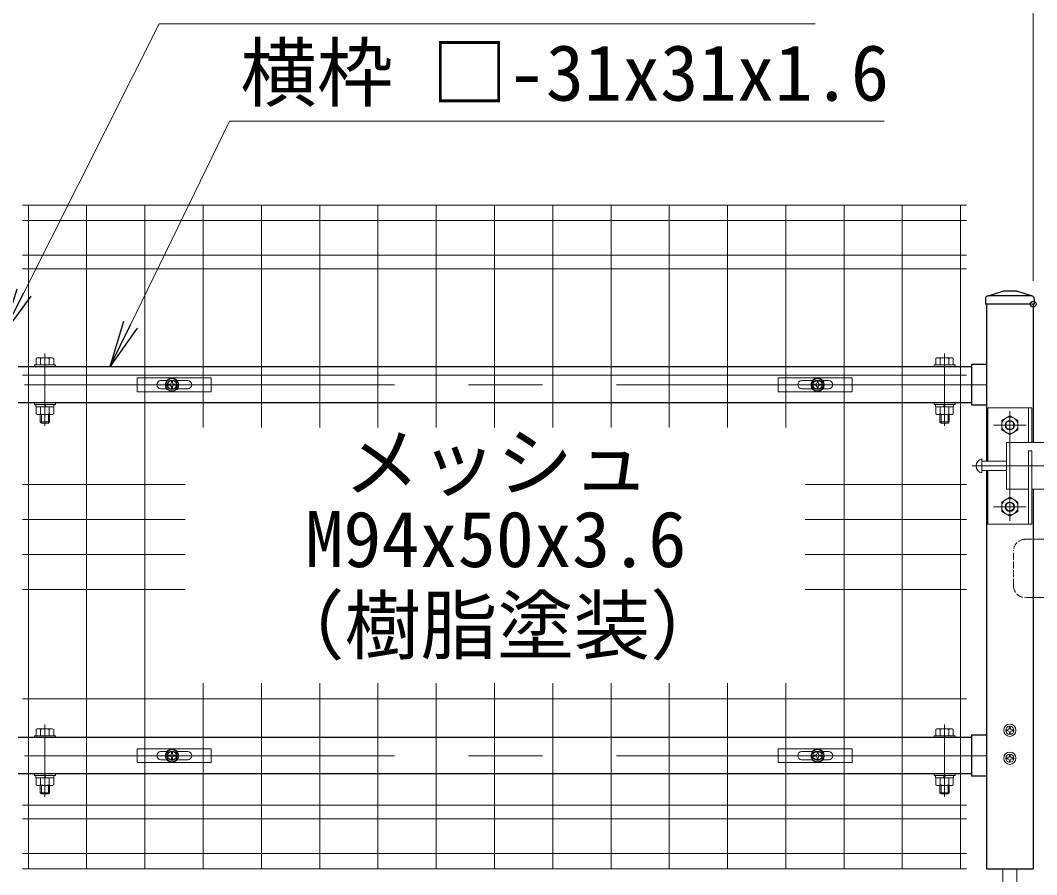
# Model space of a CAD drawing. Units: millimetres, scale not verified. Extents: x -4200 to 4200, y -2970 to 2970.
# Drawn here: x 299 to 1171, y 72 to 806 of the extents above; entities that cross this region are included whole.
import ezdxf
from ezdxf.enums import TextEntityAlignment as Align

# ---------------------------------------------------------------- set-up
doc = ezdxf.new("R2010")
doc.units = ezdxf.units.MM
doc.header["$LTSCALE"] = 10
doc.header["$PDMODE"] = 32
doc.header["$PDSIZE"] = 5
doc.linetypes.add('DASHED', pattern=[7.5, 6, -1.5])
doc.linetypes.add('USER1', pattern=[50.8, 31.75, -6.35, 6.35, -6.35])
for name, color, linetype, lineweight in [('0-1_D-STR-DIM', 7, 'Continuous', 13), ('0-3_Defpoints', 6, 'Continuous', 25), ('0-5_D-STR1', 1, 'Continuous', 25), ('0-6_D-BMK', 2, 'USER1', 13), ('0-7_D-STR-TXT', 7, 'Continuous', 13), ('0-8_D-STR3', 3, 'Continuous', 13), ('0-B_D-STR2', 7, 'Continuous', 13)]:
    doc.layers.add(name, color=color, linetype=linetype, lineweight=lineweight)
doc.layers.add('0-2_0', color=7, linetype='Continuous')
doc.styles.add('ＭＳ ゴシック', font='')
doc.styles.get('ＭＳ ゴシック').set_extended_font_data('MS Gothic')

# ---------------------------------------------------------------- blocks, each defined once
blk = doc.blocks.new('A$Cc5bff5c2')
at = {"layer": '0-8_D-STR3'}
for p, q in [((-297.7, 60), (337.3, 60)), ((-297.7, -60), (-297.7, 60)), ((-95.2, 35), (-45.6, 35)), ((-18.5, 4.2), (-31.5, 3.9)), ((-31.5, 3.9), (-31.5, -4)), ((-4, 31.5), (-4.2, 18.5)), ((-4, 31.5), (4, 31.5)), ((4, 31.5), (4.2, 18.5)), ((18.5, 4.2), (31.5, 3.9)), ((31.5, 3.9), (31.5, -4)), ((45.6, 35), (134.8, 35)), ((-95.2, -35), (-45.6, -35)), ((-18.5, -4.2), (-31.5, -4)), ((-4, -31.5), (-4.2, -18.5)), ((18.5, -4.2), (31.5, -4)), ((45.6, -35), (134.8, -35))]:
    blk.add_line(p, q, dxfattribs=at)
for points in [[(-297.7, -60), (337.3, -60), (337.3, 60)], [(-4, -31.5), (4, -31.5), (4.2, -18.5)]]:
    blk.add_lwpolyline(points, dxfattribs=at)
for radius in [57.5, 52.5]:
    blk.add_circle((0, 0), radius, dxfattribs=at)
for centre, radius, start, end in [((-95.2, 0), 35, 90, 270), ((-19.1, 19), 14.9, 270, 0), ((19.1, 19), 14.9, 180, 270), ((134.8, 0), 35, 270, 90), ((-19.1, -19), 14.9, 0, 90), ((19.1, -19), 14.9, 90, 180)]:
    blk.add_arc(centre, radius, start, end, dxfattribs=at)
blk = doc.blocks.new('A$C5ba32ecb')
at = {"layer": '0-8_D-STR3'}
for p, q in [((-337.5, 60), (297.5, 60)), ((-337.5, -60), (-337.5, 60)), ((-135, 35), (-45.6, 35)), ((-18.5, 4.2), (-31.5, 3.9)), ((-31.5, 3.9), (-31.5, -4)), ((-4, 31.5), (-4.2, 18.5)), ((-4, 31.5), (4, 31.5)), ((4, 31.5), (4.2, 18.5)), ((18.5, 4.2), (31.5, 3.9)), ((31.5, 3.9), (31.5, -4)), ((45.6, 35), (95, 35)), ((-135, -35), (-45.6, -35)), ((-18.5, -4.2), (-31.5, -4)), ((-4, -31.5), (-4.2, -18.5)), ((18.5, -4.2), (31.5, -4)), ((45.6, -35), (95, -35))]:
    blk.add_line(p, q, dxfattribs=at)
for points in [[(-337.5, -60), (297.5, -60), (297.5, 60)], [(-4, -31.5), (4, -31.5), (4.2, -18.5)]]:
    blk.add_lwpolyline(points, dxfattribs=at)
for radius in [57.5, 52.5]:
    blk.add_circle((0, 0), radius, dxfattribs=at)
for centre, radius, start, end in [((-135, 0), 35, 90, 270), ((-19.1, 19), 14.9, 270, 0), ((19.1, 19), 14.9, 180, 270), ((95, 0), 35, 270, 90), ((-19.1, -19), 14.9, 0, 90), ((19.1, -19), 14.9, 90, 180)]:
    blk.add_arc(centre, radius, start, end, dxfattribs=at)
blk = doc.blocks.new('A$C85983226')
at = {"layer": '0-6_D-BMK'}
for p, q in [((-70, 0), (554, 0)), ((-70, -300), (554, -300))]:
    blk.add_line(p, q, dxfattribs=at)
at = {"layer": '0-8_D-STR3', "linetype": 'DASHED'}
for p, q in [((-268, 100), (-200, 100)), ((-368, -300), (-368, 0)), ((-200, -400), (-268, -400))]:
    blk.add_line(p, q, dxfattribs=at)
at = {"layer": '0-8_D-STR3'}
for p, q in [((-200, 100), (0, 100)), ((0, 100), (0, -400)), ((400, 100), (400, -400)), ((432, 100), (400, 100)), ((432, 100), (432, -400)), ((-31.3, 51.8), (-16, 51.8)), ((-16, 62.5), (-16, -62.5)), ((-16, 62.5), (0, 62.5)), ((-16, 51.8), (-16, -51.8)), ((0, 62.5), (0, -62.5)), ((432, 62.5), (432, -62.5)), ((432, 62.5), (448, 62.5)), ((448, 62.5), (448, -62.5)), ((448, 8), (463.8, -1.1)), ((448, 1.1), (463.8, -8)), ((463.8, 57.5), (463.8, -57.5)), ((505.6, 57.5), (463.8, 57.5)), ((505.6, 29.1), (463.8, 29.1)), ((513.8, 43.3), (513.8, -43.3)), ((527, 30), (513.8, 30)), ((534, 23), (513.8, 23)), ((527, -30), (527, 30)), ((534, 23), (527, 30)), ((534, -23), (534, 23)), ((-31.6, -51.8), (-16, -51.8)), ((-16, -62.5), (0, -62.5)), ((432, -62.5), (448, -62.5)), ((505.6, -29.1), (463.8, -29.1)), ((505.6, -57.5), (463.8, -57.5)), ((534, -23), (513.8, -23)), ((527, -30), (513.8, -30)), ((534, -23), (527, -30)), ((-31.3, -248.2), (-16, -248.2)), ((-16, -237.5), (-16, -362.5)), ((-16, -237.5), (0, -237.5)), ((-16, -248.2), (-16, -351.8)), ((0, -237.5), (0, -362.5)), ((432, -237.5), (432, -362.5)), ((432, -237.5), (448, -237.5)), ((448, -237.5), (448, -362.5)), ((463.8, -242.5), (463.8, -357.5)), ((505.6, -242.5), (463.8, -242.5)), ((513.8, -256.7), (513.8, -343.3)), ((448, -292), (463.8, -301.1)), ((448, -298.9), (463.8, -308)), ((505.6, -270.9), (463.8, -270.9)), ((505.6, -329.1), (463.8, -329.1)), ((527, -270), (513.8, -270)), ((534, -277), (513.8, -277)), ((534, -323), (513.8, -323)), ((527, -330), (513.8, -330)), ((527, -330), (527, -270)), ((534, -277), (527, -270)), ((534, -323), (527, -330)), ((534, -323), (534, -277)), ((-200, -400), (0, -400)), ((-31.6, -351.8), (-16, -351.8)), ((-16, -362.5), (0, -362.5)), ((432, -400), (400, -400)), ((432, -362.5), (448, -362.5)), ((505.6, -357.5), (463.8, -357.5))]:
    blk.add_line(p, q, dxfattribs=at)
for points in [[(448, -61), (463.8, -61), (463.8, 61), (448, 61)], [(448, -361), (463.8, -361), (463.8, -239), (448, -239)]]:
    blk.add_lwpolyline(points, close=True, dxfattribs=at)
at = {"layer": '0-8_D-STR3', "linetype": 'DASHED'}
for centre, start, end in [((-268, 0), 90, 180), ((-268, -300), 180, 270)]:
    blk.add_arc(centre, 100, start, end, dxfattribs=at)
at = {"layer": '0-8_D-STR3'}
for centre, radius, start, end in [((85, -0.7), 140, 163.92714, 195.41383), ((-31.3, 32.8), 19, 90, 163.92714), ((497.4, 43.3), 16.4, 300, 60), ((458, 0), 55.8, 328.543, 31.457), ((-31.6, -32.8), 19, 195.41383, 270), ((497.4, -43.3), 16.4, 300, 60), ((-31.3, -267.2), 19, 90, 163.92714), ((497.4, -256.7), 16.4, 300, 60), ((85, -300.7), 140, 163.92714, 195.41383), ((-31.6, -332.8), 19, 195.41383, 270), ((458, -300), 55.8, 328.543, 31.457), ((497.4, -343.3), 16.4, 300, 60)]:
    blk.add_arc(centre, radius, start, end, dxfattribs=at)
blk = doc.blocks.new('_Open')
at = {"layer": '0-2_0'}
blk.add_line((-10, 1.667), (0, 0), dxfattribs=at)
blk.add_lwpolyline([(-10, -1.667), (0, 0), (-10, 0)], dxfattribs=at)

msp = doc.modelspace()

# ---------------------------------------------------------------- linework, layer by layer
at = {"layer": '0-1_D-STR-DIM'}
msp.add_line((1168.16, 582.22), (1168.16, 1008.46), dxfattribs=at)
msp.add_line((1168.16, 582.22), (1168.16, 1008.46), dxfattribs=at)
at = {"layer": '0-3_Defpoints'}
for centre in [(429.16, 492.97), (983.16, 492.97), (429.16, 174.42), (983.16, 174.42)]:
    msp.add_circle(centre, 4, dxfattribs=at)
msp.add_point((1168.16, 562.22), dxfattribs=at)
at = {"layer": '0-5_D-STR1'}
for p, q in [((1128.85, 569.11), (1142.16, 573.22)), ((1167.12, 569.22), (1129.56, 569.22)), ((1154.16, 573.22), (1142.16, 573.22)), ((1167.47, 569.11), (1154.16, 573.22)), ((1127.16, 566.82), (1127.16, 562.22)), ((1169.16, 562.22), (1127.16, 562.22)), ((1128.16, 562.22), (1128.16, 427.22)), ((1168.16, 562.22), (1168.16, 443.22)), ((1169.16, 566.82), (1169.16, 562.22)), ((1115.16, 508.47), (297.16, 508.47)), ((1115.16, 510.47), (1115.16, 475.47)), ((1128.16, 510.47), (1115.16, 510.47)), ((1115.16, 477.47), (297.16, 477.47)), ((1128.16, 475.47), (1115.16, 475.47)), ((1128.16, 419.22), (1128.16, 77.22)), ((1168.16, 403.22), (1168.16, 77.22)), ((1115.16, 191.92), (1115.16, 156.92)), ((1128.16, 191.92), (1115.16, 191.92)), ((1115.16, 189.92), (297.16, 189.92)), ((1115.16, 158.92), (297.16, 158.92)), ((1128.16, 156.92), (1115.16, 156.92)), ((1128.16, 77.22), (1168.16, 77.22))]:
    msp.add_line(p, q, dxfattribs=at)
for centre, start, end in [((1129.56, 566.82), 90, 180), ((1166.76, 566.82), 0, 72.84994)]:
    msp.add_arc(centre, 2.4, start, end, dxfattribs=at)
at = {"layer": '0-6_D-BMK'}
for p, q in [((320.16, 457.62), (320.16, 519.71)), ((1092.16, 457.62), (1092.16, 519.71)), ((1128.16, 492.97), (284.16, 492.97)), ((1148.16, 376.22), (1148.16, 470.22)), ((1134.04, 458.22), (1162.28, 458.22)), ((1115.87, 423.22), (1233.96, 423.22)), ((1134.04, 388.22), (1162.28, 388.22)), ((320.16, 139.07), (320.16, 201.16)), ((1092.16, 139.07), (1092.16, 201.16)), ((1128.16, 174.42), (284.16, 174.42))]:
    msp.add_line(p, q, dxfattribs=at)
at = {"layer": '0-7_D-STR-TXT'}
for points in [[(981, 802.96), (418.05, 802.96), (302.1, 571.91)], [(1040.31, 719.36), (478.65, 719.36), (393.45, 544.43)]]:
    msp.add_lwpolyline(points, dxfattribs=at)
at = {"layer": '0-8_D-STR3'}
for p, q in [((312.66, 510.07), (312.66, 515.52)), ((325.79, 516.07), (314.54, 516.07)), ((316.41, 510.07), (316.41, 515.52)), ((323.91, 510.07), (323.91, 515.52)), ((327.66, 510.07), (327.66, 515.52)), ((1084.66, 510.07), (1084.66, 515.52)), ((1086.53, 516.07), (1097.78, 516.07)), ((1088.41, 510.07), (1088.41, 515.52)), ((1095.91, 510.07), (1095.91, 515.52)), ((1099.66, 510.07), (1099.66, 515.52)), ((311.16, 510.07), (311.16, 508.47)), ((311.16, 510.07), (329.16, 510.07)), ((311.16, 508.47), (329.16, 508.47)), ((327.66, 510.07), (312.66, 510.07)), ((329.16, 510.07), (329.16, 508.47)), ((1083.16, 510.07), (1083.16, 508.47)), ((1101.16, 510.07), (1083.16, 510.07)), ((1101.16, 508.47), (1083.16, 508.47)), ((1084.66, 510.07), (1099.66, 510.07)), ((1101.16, 510.07), (1101.16, 508.47)), ((311.16, 477.47), (311.16, 475.87)), ((311.16, 477.47), (329.16, 477.47)), ((311.16, 475.87), (329.16, 475.87)), ((312.66, 473.87), (312.66, 467.92)), ((316.41, 473.87), (316.41, 467.92)), ((320.54, 473.87), (319.38, 475.87)), ((321.23, 473.87), (320.07, 475.87)), ((323.91, 473.87), (323.91, 467.92)), ((327.66, 473.87), (327.66, 467.92)), ((329.16, 477.47), (329.16, 475.87)), ((1083.16, 477.47), (1083.16, 475.87)), ((1101.16, 477.47), (1083.16, 477.47)), ((1101.16, 475.87), (1083.16, 475.87)), ((1084.66, 473.87), (1084.66, 467.92)), ((1088.41, 473.87), (1088.41, 467.92)), ((1091.09, 473.87), (1092.24, 475.87)), ((1091.78, 473.87), (1092.94, 475.87)), ((1095.91, 473.87), (1095.91, 467.92)), ((1099.66, 473.87), (1099.66, 467.92)), ((1101.16, 477.47), (1101.16, 475.87)), ((1129.16, 473.22), (1167.16, 473.22)), ((1129.16, 427.22), (1129.16, 473.22)), ((1164.16, 443.22), (1164.16, 473.22)), ((1167.16, 443.22), (1167.16, 473.22)), ((314.54, 467.37), (325.79, 467.37)), ((316.16, 461.07), (316.16, 467.37)), ((317.16, 460.07), (317.16, 467.37)), ((323.16, 460.07), (323.16, 467.37)), ((324.16, 461.07), (324.16, 467.37)), ((1097.78, 467.37), (1086.53, 467.37)), ((1088.16, 461.07), (1088.16, 467.37)), ((1089.16, 460.07), (1089.16, 467.37)), ((1095.16, 460.07), (1095.16, 467.37)), ((1096.16, 461.07), (1096.16, 467.37)), ((1148.16, 466.3), (1141.16, 462.26)), ((1141.16, 454.18), (1141.16, 462.26)), ((1148.16, 466.3), (1155.16, 462.26)), ((1155.16, 454.18), (1155.16, 462.26)), ((316.16, 461.07), (317.16, 460.07)), ((316.16, 461.07), (324.16, 461.07)), ((323.16, 460.07), (317.16, 460.07)), ((323.16, 460.07), (324.16, 461.07)), ((1089.16, 460.07), (1088.16, 461.07)), ((1096.16, 461.07), (1088.16, 461.07)), ((1089.16, 460.07), (1095.16, 460.07)), ((1096.16, 461.07), (1095.16, 460.07)), ((1148.16, 450.14), (1141.16, 454.18)), ((1148.16, 450.14), (1155.16, 454.18)), ((1145.16, 443.22), (1145.16, 403.22)), ((1145.16, 443.22), (1208.16, 443.22)), ((1148.16, 443.22), (1148.16, 403.22)), ((1164.16, 436.22), (1164.16, 373.22)), ((1164.16, 436.22), (1167.16, 436.22)), ((1167.16, 436.22), (1167.16, 373.22)), ((1124.16, 417.22), (1124.16, 429.22)), ((1145.16, 427.22), (1124.16, 427.22)), ((1145.16, 419.22), (1124.16, 419.22)), ((1145.16, 403.22), (1159.16, 403.22)), ((1145.16, 403.22), (1164.16, 403.22)), ((1167.16, 403.22), (1208.16, 403.22)), ((1148.16, 396.3), (1141.16, 392.26)), ((1148.16, 396.3), (1155.16, 392.26)), ((1141.16, 392.26), (1141.16, 384.18)), ((1148.16, 380.14), (1141.16, 384.18)), ((1148.16, 380.14), (1155.16, 384.18)), ((1155.16, 392.26), (1155.16, 384.18)), ((1129.16, 373.22), (1167.16, 373.22)), ((312.66, 191.52), (312.66, 196.97)), ((325.79, 197.52), (314.54, 197.52)), ((316.41, 191.52), (316.41, 196.97)), ((323.91, 191.52), (323.91, 196.97)), ((327.66, 191.52), (327.66, 196.97)), ((1084.66, 191.52), (1084.66, 196.97)), ((1086.53, 197.52), (1097.78, 197.52)), ((1088.41, 191.52), (1088.41, 196.97)), ((1095.91, 191.52), (1095.91, 196.97)), ((1099.66, 191.52), (1099.66, 196.97)), ((1146.31, 195.8), (1145.01, 195.83)), ((1147.77, 199.37), (1147.74, 198.07)), ((1147.77, 193.07), (1147.74, 194.37)), ((1147.77, 199.37), (1148.56, 199.37)), ((1147.77, 193.07), (1148.56, 193.07)), ((1148.56, 199.37), (1148.58, 198.07)), ((1148.56, 193.07), (1148.58, 194.37)), ((1150.01, 196.64), (1151.31, 196.62)), ((1150.01, 195.8), (1151.31, 195.83)), ((1151.31, 196.62), (1151.31, 195.83)), ((311.16, 191.52), (311.16, 189.92)), ((311.16, 191.52), (329.16, 191.52)), ((311.16, 189.92), (329.16, 189.92)), ((327.66, 191.52), (312.66, 191.52)), ((329.16, 191.52), (329.16, 189.92)), ((1083.16, 191.52), (1083.16, 189.92)), ((1101.16, 191.52), (1083.16, 191.52)), ((1101.16, 189.92), (1083.16, 189.92)), ((1084.66, 191.52), (1099.66, 191.52)), ((1101.16, 191.52), (1101.16, 189.92)), ((1147.77, 175.37), (1147.74, 174.07)), ((1147.77, 175.37), (1148.56, 175.37)), ((1148.56, 175.37), (1148.58, 174.07)), ((1146.31, 172.64), (1145.01, 172.62)), ((1145.01, 172.62), (1145.01, 171.83)), ((1146.31, 171.8), (1145.01, 171.83)), ((1147.77, 169.07), (1147.74, 170.37)), ((1147.77, 169.07), (1148.56, 169.07)), ((1148.56, 169.07), (1148.58, 170.37)), ((1150.01, 172.64), (1151.31, 172.62)), ((1150.01, 171.8), (1151.31, 171.83)), ((1151.31, 172.62), (1151.31, 171.83)), ((311.16, 158.92), (311.16, 157.32)), ((311.16, 158.92), (329.16, 158.92)), ((311.16, 157.32), (329.16, 157.32)), ((320.54, 155.32), (319.38, 157.32)), ((321.23, 155.32), (320.08, 157.32)), ((329.16, 158.92), (329.16, 157.32)), ((1083.16, 158.92), (1083.16, 157.32)), ((1101.16, 158.92), (1083.16, 158.92)), ((1101.16, 157.32), (1083.16, 157.32)), ((1091.09, 155.32), (1092.24, 157.32)), ((1091.78, 155.32), (1092.94, 157.32)), ((1101.16, 158.92), (1101.16, 157.32)), ((312.66, 155.32), (312.66, 149.37)), ((314.54, 148.82), (325.79, 148.82)), ((316.16, 142.52), (316.16, 148.82)), ((316.41, 155.32), (316.41, 149.37)), ((317.16, 141.52), (317.16, 148.82)), ((323.16, 141.52), (323.16, 148.82)), ((323.91, 155.32), (323.91, 149.37)), ((324.16, 142.52), (324.16, 148.82)), ((327.66, 155.32), (327.66, 149.37)), ((1084.66, 155.32), (1084.66, 149.37)), ((1097.78, 148.82), (1086.53, 148.82)), ((1088.16, 142.52), (1088.16, 148.82)), ((1088.41, 155.32), (1088.41, 149.37)), ((1089.16, 141.52), (1089.16, 148.82)), ((1095.16, 141.52), (1095.16, 148.82)), ((1095.91, 155.32), (1095.91, 149.37)), ((1096.16, 142.52), (1096.16, 148.82)), ((1099.66, 155.32), (1099.66, 149.37)), ((316.16, 142.52), (317.16, 141.52)), ((316.16, 142.52), (324.16, 142.52)), ((323.16, 141.52), (317.16, 141.52)), ((323.16, 141.52), (324.16, 142.52)), ((1089.16, 141.52), (1088.16, 142.52)), ((1096.16, 142.52), (1088.16, 142.52)), ((1089.16, 141.52), (1095.16, 141.52)), ((1096.16, 142.52), (1095.16, 141.52)), ((1142.16, 77.22), (1142.16, -30.82)), ((1154.16, 77.22), (1154.16, -30.82))]:
    msp.add_line(p, q, dxfattribs=at)
for points in [[(327.86, 473.87), (312.46, 473.87), (312.46, 475.87)], [(327.86, 473.87), (327.86, 475.87), (312.46, 475.87)], [(1084.46, 473.87), (1099.86, 473.87), (1099.86, 475.87)], [(1084.46, 473.87), (1084.46, 475.87), (1099.86, 475.87)], [(1129.16, 419.22), (1129.16, 373.22), (1129.16, 419.22)], [(1146.31, 196.64), (1145.01, 196.62), (1145.01, 195.83)], [(327.86, 155.32), (312.46, 155.32), (312.46, 157.32)], [(327.86, 155.32), (327.86, 157.32), (312.46, 157.32)], [(1084.46, 155.32), (1099.86, 155.32), (1099.86, 157.32)], [(1084.46, 155.32), (1084.46, 157.32), (1099.86, 157.32)]]:
    msp.add_lwpolyline(points, dxfattribs=at)
for centre, radius in [((1148.16, 458.22), 7), ((1148.16, 458.22), 4), ((1148.16, 458.22), 3.5), ((1148.16, 388.22), 7), ((1148.16, 388.22), 4), ((1148.16, 388.22), 3.5), ((1148.16, 196.22), 5.25), ((1148.16, 196.22), 3.5), ((1148.16, 172.22), 5.25), ((1148.16, 172.22), 3.5)]:
    msp.add_circle(centre, radius, dxfattribs=at)
for centre, radius, start, end in [((314.54, 512.62), 3.46, 57.13278, 122.86722), ((320.16, 503.08), 12.99, 73.22135, 106.77865), ((325.79, 512.62), 3.46, 57.13278, 122.86722), ((1086.53, 512.62), 3.46, 57.13278, 122.86722), ((1092.16, 503.08), 12.99, 73.22135, 106.77865), ((1097.78, 512.62), 3.46, 57.13278, 122.86722), ((314.54, 470.82), 3.46, 237.13278, 302.86722), ((320.16, 480.36), 12.99, 253.22135, 286.77865), ((325.79, 470.82), 3.46, 237.13278, 302.86722), ((1086.53, 470.82), 3.46, 237.13278, 302.86722), ((1092.16, 480.36), 12.99, 253.22135, 286.77865), ((1097.78, 470.82), 3.46, 237.13278, 302.86722), ((1125.26, 423.22), 6.1, 100.38886, 259.61115), ((314.54, 194.07), 3.46, 57.13278, 122.86722), ((320.16, 184.53), 12.99, 73.22135, 106.77865), ((325.79, 194.07), 3.46, 57.13278, 122.86722), ((1086.53, 194.07), 3.46, 57.13278, 122.86722), ((1092.16, 184.53), 12.99, 73.22135, 106.77865), ((1097.78, 194.07), 3.46, 57.13278, 122.86722), ((1146.26, 198.13), 1.49, 270, 0), ((1146.26, 194.32), 1.49, 0, 90), ((1150.07, 198.13), 1.49, 180, 270), ((1150.07, 194.32), 1.49, 90, 180), ((1146.26, 174.13), 1.49, 270, 0), ((1146.26, 170.32), 1.49, 0, 90), ((1150.07, 174.13), 1.49, 180, 270), ((1150.07, 170.32), 1.49, 90, 180), ((314.54, 152.27), 3.46, 237.13278, 302.86722), ((320.16, 161.81), 12.99, 253.22135, 286.77865), ((325.79, 152.27), 3.46, 237.13278, 302.86722), ((1086.53, 152.27), 3.46, 237.13278, 302.86722), ((1092.16, 161.81), 12.99, 253.22135, 286.77865), ((1097.78, 152.27), 3.46, 237.13278, 302.86722)]:
    msp.add_arc(centre, radius, start, end, dxfattribs=at)
at = {"layer": '0-B_D-STR2'}
for p, q in [((1110.91, 647.22), (300.91, 647.22)), ((305.91, 647.22), (305.91, 77.22)), ((355.91, 647.22), (355.91, 77.22)), ((405.91, 647.22), (405.91, 77.22)), ((455.91, 647.22), (455.91, 456.2)), ((505.91, 647.22), (505.91, 456.2)), ((555.91, 647.22), (555.91, 456.2)), ((605.91, 647.22), (605.91, 456.2)), ((655.91, 647.22), (655.91, 456.2)), ((705.91, 647.22), (705.91, 456.2)), ((755.91, 647.22), (755.91, 456.2)), ((805.91, 647.22), (805.91, 456.2)), ((855.91, 647.22), (855.91, 456.2)), ((905.91, 647.22), (905.91, 456.2)), ((955.91, 647.22), (955.91, 456.2)), ((1005.91, 647.22), (1005.91, 77.22)), ((1055.91, 647.22), (1055.91, 77.22)), ((1105.91, 647.22), (1105.91, 77.22)), ((1110.91, 634.12), (300.91, 634.12)), ((1110.91, 604.32), (300.91, 604.32)), ((1110.91, 592.46), (300.91, 592.46)), ((1110.91, 501.22), (300.91, 501.22)), ((440.5, 407.22), (300.91, 407.22)), ((1110.91, 407.22), (972.6, 407.22)), ((440.5, 377.22), (300.91, 377.22)), ((1110.91, 377.22), (972.6, 377.22)), ((440.5, 347.22), (300.91, 347.22)), ((1110.91, 347.22), (972.6, 347.22)), ((440.5, 317.22), (300.91, 317.22)), ((1110.91, 317.22), (972.6, 317.22)), ((455.91, 236.82), (455.91, 77.22)), ((505.91, 236.82), (505.91, 77.22)), ((555.91, 236.82), (555.91, 77.22)), ((605.91, 236.82), (605.91, 77.22)), ((655.91, 236.82), (655.91, 77.22)), ((705.91, 236.82), (705.91, 77.22)), ((755.91, 236.82), (755.91, 77.22)), ((805.91, 236.82), (805.91, 77.22)), ((855.91, 236.82), (855.91, 77.22)), ((905.91, 236.82), (905.91, 77.22)), ((955.91, 236.82), (955.91, 77.22)), ((1110.91, 223.22), (300.91, 223.22)), ((1110.91, 131.98), (300.91, 131.98)), ((1110.91, 120.12), (300.91, 120.12)), ((1110.91, 90.32), (300.91, 90.32)), ((1110.91, 77.22), (300.91, 77.22))]:
    msp.add_line(p, q, dxfattribs=at)

# ---------------------------------------------------------------- block references
at = {"layer": '0-1_D-STR-DIM', "xscale": 0.1, "yscale": 0.1}
for name, p in [('A$Cc5bff5c2', (429.18, 492.97)), ('A$C5ba32ecb', (983.16, 492.97)), ('A$C85983226', (1188.16, 350.22)), ('A$Cc5bff5c2', (429.19, 174.42)), ('A$C5ba32ecb', (983.16, 174.42))]:
    msp.add_blockref(name, p, dxfattribs=at)
at = {"layer": '0-7_D-STR-TXT', "xscale": 4, "yscale": 4}
for p, rotation in [((284.16, 536.16), 243.34991), ((375.93, 508.47), 244.03236)]:
    msp.add_blockref('_Open', p, dxfattribs=dict(at, rotation=rotation))

# ---------------------------------------------------------------- texts
at = {"layer": '0-7_D-STR-TXT', "style": 'ＭＳ ゴシック'}
for s, p in [('横枠 □-31x31x1.6 ', (487.83, 722.47)), ('メッシュ', (576.55, 387.87)), ('（樹脂塗装）', (511.57, 247.87))]:
    msp.add_text(s, height=48.09, dxfattribs=at).set_placement(p, align=Align.BOTTOM_LEFT)
at = {"layer": '0-B_D-STR2', "style": 'ＭＳ ゴシック'}
msp.add_text('M94x50x3.6', height=48.09, dxfattribs=at).set_placement((543.47, 321.95), align=Align.BOTTOM_LEFT)

doc.saveas('drawing.dxf')
